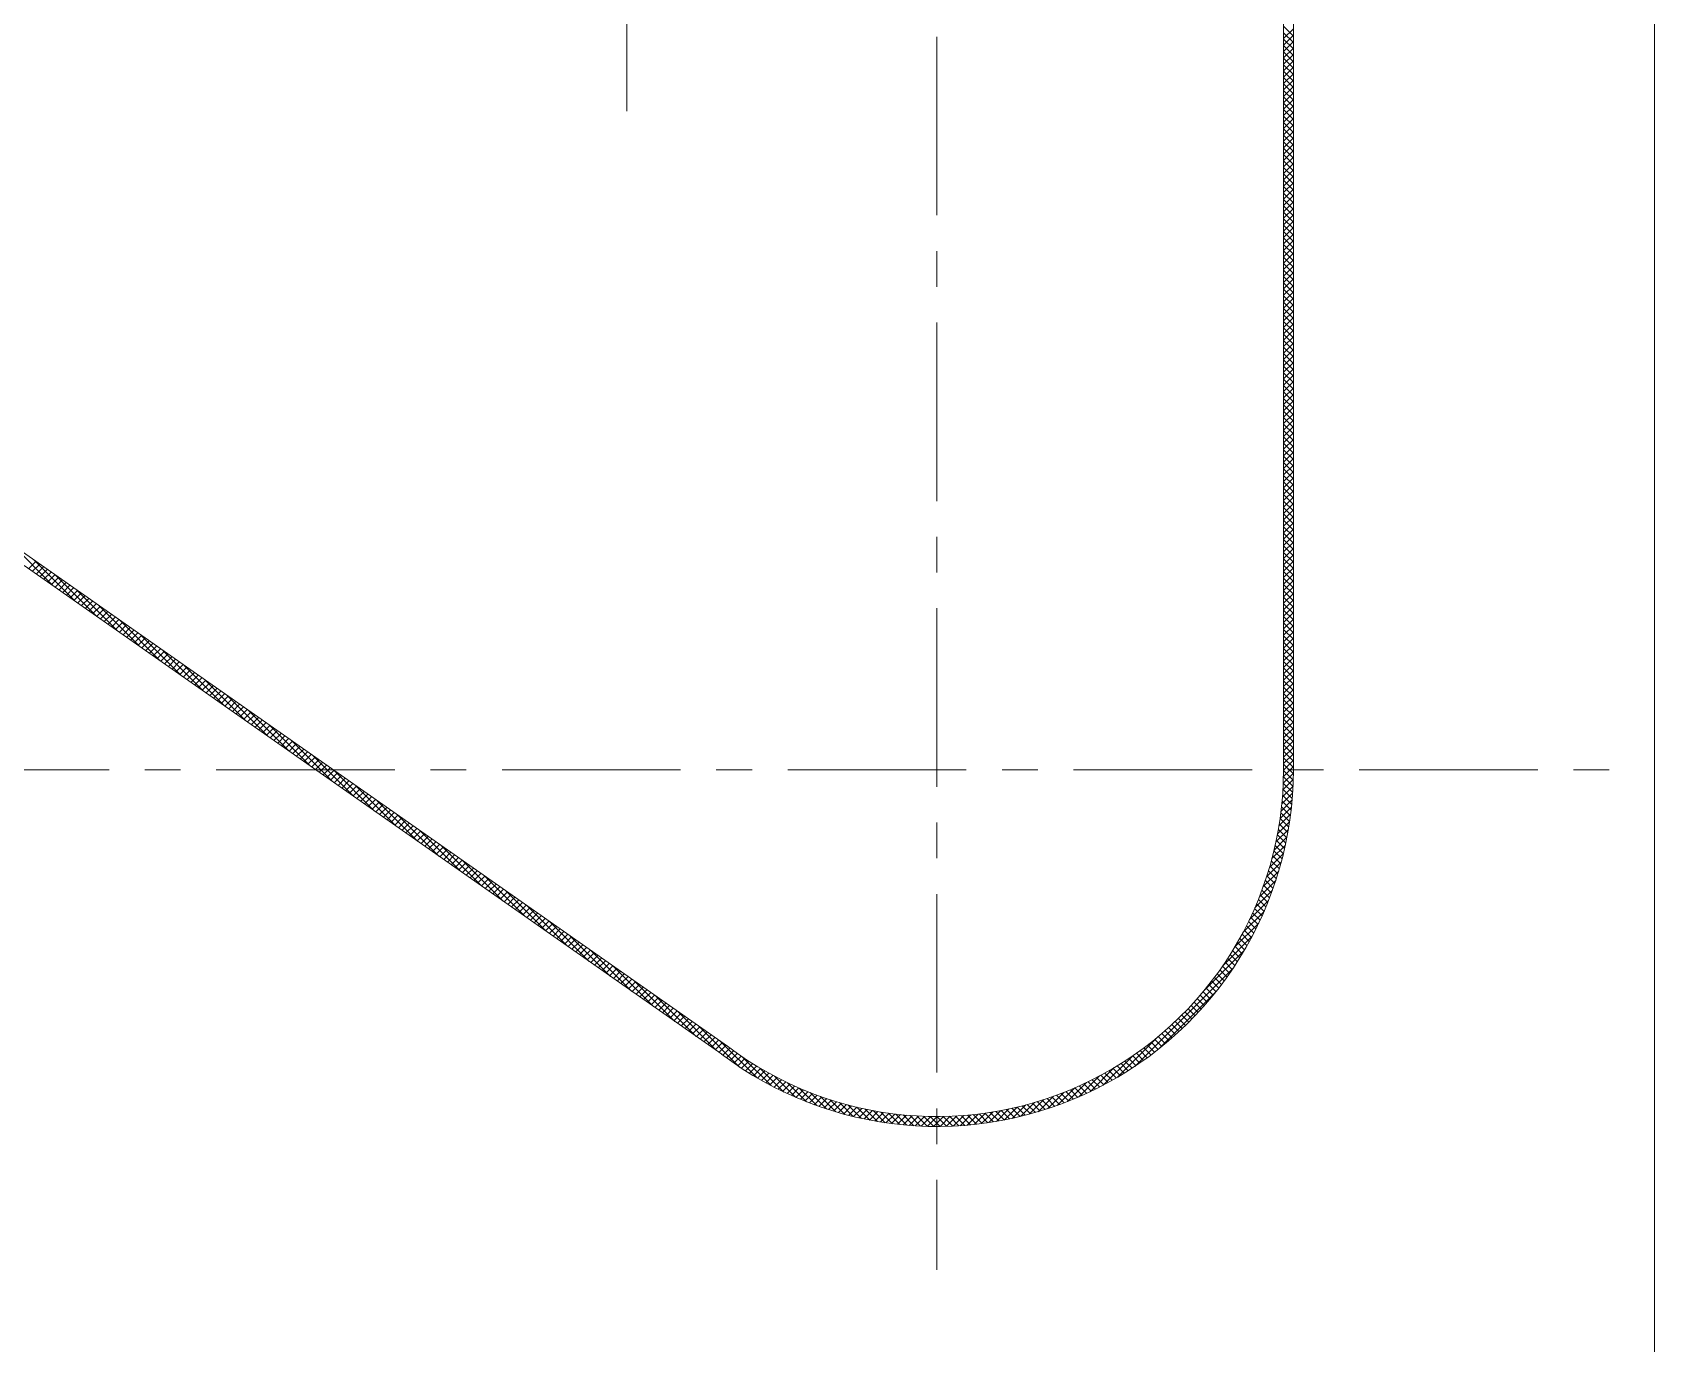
# Model space of a CAD drawing. Header units: millimetres. Extents: x -394 to 6212, y -2458 to 809.
# Drawn here: x 4141.9 to 4164.61, y -1878.55 to -1860.2 of the extents above; entities that cross this region are included whole.
import ezdxf

# ---------------------------------------------------------------- set-up
doc = ezdxf.new("R2010")
doc.units = ezdxf.units.MM
doc.linetypes.add('CENTERX2', pattern=[4, 2.5, -0.5, 0.5, -0.5])
for name, color, linetype, lineweight, true_color in [('1', 1, 'Continuous', 18, 0xff0000), ('2', 2, 'Continuous', 18, 0xffff00), ('3', 3, 'CENTERX2', 18, 0x00ff00)]:
    doc.layers.add(name, color=color, linetype=linetype, lineweight=lineweight, true_color=true_color)

msp = doc.modelspace()

# ---------------------------------------------------------------- linework, layer by layer
at = {"layer": '1'}
for p, q in [((4164.61014, -1814.1727), (4164.61014, -1879.42347)), ((4159.41606, -1823.07831), (4159.41606, -1870.51786)), ((4159.55445, -1823.07831), (4159.55445, -1870.51786)), ((4151.63222, -1874.38911), (4141.76147, -1867.46853)), ((4151.55074, -1874.501), (4141.78711, -1867.65801))]:
    msp.add_line(p, q, dxfattribs=at)
for radius in [4.99298, 4.85459]:
    msp.add_arc((4154.56147, -1870.51786), radius, 232.886387, 0, dxfattribs=at)
at = {"layer": '2'}
for p, q in [((4159.55445, -1860.2502), (4159.41606, -1860.11181)), ((4159.41606, -1860.28528), (4159.55445, -1860.14689)), ((4159.55445, -1860.34), (4159.41606, -1860.20161)), ((4159.41606, -1860.37509), (4159.55445, -1860.2367)), ((4159.55445, -1860.42981), (4159.41606, -1860.29142)), ((4159.41606, -1860.46489), (4159.55445, -1860.3265)), ((4159.55445, -1860.51961), (4159.41606, -1860.38122)), ((4159.41606, -1860.55469), (4159.55445, -1860.4163)), ((4159.55445, -1860.60941), (4159.41606, -1860.47102)), ((4159.41606, -1860.64449), (4159.55445, -1860.5061)), ((4159.55445, -1860.69921), (4159.41606, -1860.56082)), ((4159.41606, -1860.7343), (4159.55445, -1860.59591)), ((4159.55445, -1860.78902), (4159.41606, -1860.65063)), ((4159.41606, -1860.8241), (4159.55445, -1860.68571)), ((4159.55445, -1860.87882), (4159.41606, -1860.74043)), ((4159.41606, -1860.9139), (4159.55445, -1860.77551)), ((4159.55445, -1860.96862), (4159.41606, -1860.83023)), ((4159.41606, -1861.0037), (4159.55445, -1860.86532)), ((4159.55445, -1861.05842), (4159.41606, -1860.92003)), ((4159.41606, -1861.09351), (4159.55445, -1860.95512)), ((4159.55445, -1861.14823), (4159.41606, -1861.00984)), ((4159.41606, -1861.18331), (4159.55445, -1861.04492)), ((4159.55445, -1861.23803), (4159.41606, -1861.09964)), ((4159.41606, -1861.27311), (4159.55445, -1861.13472)), ((4159.55445, -1861.32783), (4159.41606, -1861.18944)), ((4159.41606, -1861.36291), (4159.55445, -1861.22453)), ((4159.55445, -1861.41763), (4159.41606, -1861.27924)), ((4159.41606, -1861.45272), (4159.55445, -1861.31433)), ((4159.55445, -1861.50744), (4159.41606, -1861.36905)), ((4159.41606, -1861.54252), (4159.55445, -1861.40413)), ((4159.55445, -1861.59724), (4159.41606, -1861.45885)), ((4159.41606, -1861.63232), (4159.55445, -1861.49393)), ((4159.55445, -1861.68704), (4159.41606, -1861.54865)), ((4159.41606, -1861.72213), (4159.55445, -1861.58374)), ((4159.55445, -1861.77684), (4159.41606, -1861.63845)), ((4159.41606, -1861.81193), (4159.55445, -1861.67354)), ((4159.55445, -1861.86665), (4159.41606, -1861.72826)), ((4159.41606, -1861.90173), (4159.55445, -1861.76334)), ((4159.55445, -1861.95645), (4159.41606, -1861.81806)), ((4159.41606, -1861.99153), (4159.55445, -1861.85314)), ((4159.55445, -1862.04625), (4159.41606, -1861.90786)), ((4159.41606, -1862.08134), (4159.55445, -1861.94295)), ((4159.55445, -1862.13605), (4159.41606, -1861.99766)), ((4159.41606, -1862.17114), (4159.55445, -1862.03275)), ((4159.55445, -1862.22586), (4159.41606, -1862.08747)), ((4159.41606, -1862.26094), (4159.55445, -1862.12255)), ((4159.55445, -1862.31566), (4159.41606, -1862.17727)), ((4159.41606, -1862.35074), (4159.55445, -1862.21235)), ((4159.55445, -1862.40546), (4159.41606, -1862.26707)), ((4159.41606, -1862.44055), (4159.55445, -1862.30216)), ((4159.55445, -1862.49526), (4159.41606, -1862.35688)), ((4159.41606, -1862.53035), (4159.55445, -1862.39196)), ((4159.55445, -1862.58507), (4159.41606, -1862.44668)), ((4159.41606, -1862.62015), (4159.55445, -1862.48176)), ((4159.55445, -1862.67487), (4159.41606, -1862.53648)), ((4159.41606, -1862.70995), (4159.55445, -1862.57156)), ((4159.55445, -1862.76467), (4159.41606, -1862.62628)), ((4159.41606, -1862.79976), (4159.55445, -1862.66137)), ((4159.55445, -1862.85447), (4159.41606, -1862.71609)), ((4159.41606, -1862.88956), (4159.55445, -1862.75117)), ((4159.55445, -1862.94428), (4159.41606, -1862.80589)), ((4159.41606, -1862.97936), (4159.55445, -1862.84097)), ((4159.55445, -1863.03408), (4159.41606, -1862.89569)), ((4159.41606, -1863.06916), (4159.55445, -1862.93077)), ((4159.55445, -1863.12388), (4159.41606, -1862.98549)), ((4159.41606, -1863.15897), (4159.55445, -1863.02058)), ((4159.55445, -1863.21369), (4159.41606, -1863.0753)), ((4159.41606, -1863.24877), (4159.55445, -1863.11038)), ((4159.55445, -1863.30349), (4159.41606, -1863.1651)), ((4159.41606, -1863.33857), (4159.55445, -1863.20018)), ((4159.55445, -1863.39329), (4159.41606, -1863.2549)), ((4159.41606, -1863.42837), (4159.55445, -1863.28998)), ((4159.55445, -1863.48309), (4159.41606, -1863.3447)), ((4159.41606, -1863.51818), (4159.55445, -1863.37979)), ((4159.55445, -1863.5729), (4159.41606, -1863.43451)), ((4159.41606, -1863.60798), (4159.55445, -1863.46959)), ((4159.55445, -1863.6627), (4159.41606, -1863.52431)), ((4159.41606, -1863.69778), (4159.55445, -1863.55939)), ((4159.55445, -1863.7525), (4159.41606, -1863.61411)), ((4159.41606, -1863.78758), (4159.55445, -1863.64919)), ((4159.55445, -1863.8423), (4159.41606, -1863.70391)), ((4159.41606, -1863.87739), (4159.55445, -1863.739)), ((4159.55445, -1863.93211), (4159.41606, -1863.79372)), ((4159.41606, -1863.96719), (4159.55445, -1863.8288)), ((4159.55445, -1864.02191), (4159.41606, -1863.88352)), ((4159.41606, -1864.05699), (4159.55445, -1863.9186)), ((4159.55445, -1864.11171), (4159.41606, -1863.97332)), ((4159.41606, -1864.14679), (4159.55445, -1864.0084)), ((4159.55445, -1864.20151), (4159.41606, -1864.06312)), ((4159.41606, -1864.2366), (4159.55445, -1864.09821)), ((4159.55445, -1864.29132), (4159.41606, -1864.15293)), ((4159.41606, -1864.3264), (4159.55445, -1864.18801)), ((4159.55445, -1864.38112), (4159.41606, -1864.24273)), ((4159.41606, -1864.4162), (4159.55445, -1864.27781)), ((4159.55445, -1864.47092), (4159.41606, -1864.33253)), ((4159.41606, -1864.506), (4159.55445, -1864.36762)), ((4159.55445, -1864.56072), (4159.41606, -1864.42233)), ((4159.41606, -1864.59581), (4159.55445, -1864.45742)), ((4159.55445, -1864.65053), (4159.41606, -1864.51214)), ((4159.41606, -1864.68561), (4159.55445, -1864.54722)), ((4159.55445, -1864.74033), (4159.41606, -1864.60194)), ((4159.41606, -1864.77541), (4159.55445, -1864.63702)), ((4159.55445, -1864.83013), (4159.41606, -1864.69174)), ((4159.41606, -1864.86521), (4159.55445, -1864.72683)), ((4159.55445, -1864.91993), (4159.41606, -1864.78154)), ((4159.41606, -1864.95502), (4159.55445, -1864.81663)), ((4159.55445, -1865.00974), (4159.41606, -1864.87135)), ((4159.41606, -1865.04482), (4159.55445, -1864.90643)), ((4159.55445, -1865.09954), (4159.41606, -1864.96115)), ((4159.41606, -1865.13462), (4159.55445, -1864.99623)), ((4159.55445, -1865.18934), (4159.41606, -1865.05095)), ((4159.41606, -1865.22443), (4159.55445, -1865.08604)), ((4159.55445, -1865.27914), (4159.41606, -1865.14075)), ((4159.41606, -1865.31423), (4159.55445, -1865.17584)), ((4159.55445, -1865.36895), (4159.41606, -1865.23056)), ((4159.41606, -1865.40403), (4159.55445, -1865.26564)), ((4159.55445, -1865.45875), (4159.41606, -1865.32036)), ((4159.41606, -1865.49383), (4159.55445, -1865.35544)), ((4159.55445, -1865.54855), (4159.41606, -1865.41016)), ((4159.41606, -1865.58364), (4159.55445, -1865.44525)), ((4159.55445, -1865.63835), (4159.41606, -1865.49996)), ((4159.41606, -1865.67344), (4159.55445, -1865.53505)), ((4159.55445, -1865.72816), (4159.41606, -1865.58977)), ((4159.41606, -1865.76324), (4159.55445, -1865.62485)), ((4159.55445, -1865.81796), (4159.41606, -1865.67957)), ((4159.41606, -1865.85304), (4159.55445, -1865.71465)), ((4159.55445, -1865.90776), (4159.41606, -1865.76937)), ((4159.41606, -1865.94285), (4159.55445, -1865.80446)), ((4159.55445, -1865.99756), (4159.41606, -1865.85918)), ((4159.41606, -1866.03265), (4159.55445, -1865.89426)), ((4159.55445, -1866.08737), (4159.41606, -1865.94898)), ((4159.41606, -1866.12245), (4159.55445, -1865.98406)), ((4159.55445, -1866.17717), (4159.41606, -1866.03878)), ((4159.41606, -1866.21225), (4159.55445, -1866.07386)), ((4159.55445, -1866.26697), (4159.41606, -1866.12858)), ((4159.41606, -1866.30206), (4159.55445, -1866.16367)), ((4159.55445, -1866.35677), (4159.41606, -1866.21839)), ((4159.41606, -1866.39186), (4159.55445, -1866.25347)), ((4159.55445, -1866.44658), (4159.41606, -1866.30819)), ((4159.41606, -1866.48166), (4159.55445, -1866.34327)), ((4159.55445, -1866.53638), (4159.41606, -1866.39799)), ((4159.41606, -1866.57146), (4159.55445, -1866.43307)), ((4159.55445, -1866.62618), (4159.41606, -1866.48779)), ((4159.41606, -1866.66127), (4159.55445, -1866.52288)), ((4159.55445, -1866.71599), (4159.41606, -1866.5776)), ((4159.41606, -1866.75107), (4159.55445, -1866.61268)), ((4159.55445, -1866.80579), (4159.41606, -1866.6674)), ((4159.41606, -1866.84087), (4159.55445, -1866.70248)), ((4159.55445, -1866.89559), (4159.41606, -1866.7572)), ((4159.41606, -1866.93067), (4159.55445, -1866.79228)), ((4159.55445, -1866.98539), (4159.41606, -1866.847)), ((4159.41606, -1867.02048), (4159.55445, -1866.88209)), ((4159.55445, -1867.0752), (4159.41606, -1866.93681)), ((4159.41606, -1867.11028), (4159.55445, -1866.97189)), ((4159.55445, -1867.165), (4159.41606, -1867.02661)), ((4159.41606, -1867.20008), (4159.55445, -1867.06169)), ((4159.55445, -1867.2548), (4159.41606, -1867.11641)), ((4159.41606, -1867.28988), (4159.55445, -1867.15149)), ((4159.55445, -1867.3446), (4159.41606, -1867.20621)), ((4159.41606, -1867.37969), (4159.55445, -1867.2413)), ((4159.55445, -1867.43441), (4159.41606, -1867.29602)), ((4159.41606, -1867.46949), (4159.55445, -1867.3311)), ((4142.18907, -1867.93973), (4141.6031, -1867.35377)), ((4159.55445, -1867.52421), (4159.41606, -1867.38582)), ((4159.41606, -1867.55929), (4159.55445, -1867.4209)), ((4159.55445, -1867.61401), (4159.41606, -1867.47562)), ((4159.41606, -1867.64909), (4159.55445, -1867.5107)), ((4159.55445, -1867.70381), (4159.41606, -1867.56542)), ((4141.85092, -1867.70274), (4141.95028, -1867.60338)), ((4141.90372, -1867.73974), (4142.00308, -1867.64038)), ((4142.48927, -1868.15014), (4141.91604, -1867.5769)), ((4141.95652, -1867.77674), (4142.05588, -1867.67739)), ((4142.00932, -1867.81375), (4142.10867, -1867.71439)), ((4142.06211, -1867.85075), (4142.16147, -1867.7514)), ((4142.11491, -1867.88776), (4142.21427, -1867.7884)), ((4142.78948, -1868.36054), (4142.22454, -1867.79559)), ((4159.41606, -1867.7389), (4159.55445, -1867.60051)), ((4159.55445, -1867.79362), (4159.41606, -1867.65523)), ((4159.41606, -1867.8287), (4159.55445, -1867.69031)), ((4159.55445, -1867.88342), (4159.41606, -1867.74503)), ((4159.41606, -1867.9185), (4159.55445, -1867.78011)), ((4142.16771, -1867.92476), (4142.26707, -1867.8254)), ((4142.22051, -1867.96177), (4142.31987, -1867.86241)), ((4142.27331, -1867.99877), (4142.37267, -1867.89941)), ((4142.32611, -1868.03578), (4142.42546, -1867.93642)), ((4142.3789, -1868.07278), (4142.47826, -1867.97342)), ((4142.4317, -1868.10978), (4142.53106, -1868.01043)), ((4143.08969, -1868.57095), (4142.52475, -1868.006)), ((4159.55445, -1867.97322), (4159.41606, -1867.83483)), ((4159.41606, -1868.0083), (4159.55445, -1867.86992)), ((4159.55445, -1868.06302), (4159.41606, -1867.92463)), ((4159.41606, -1868.09811), (4159.55445, -1867.95972)), ((4159.55445, -1868.15283), (4159.41606, -1868.01444)), ((4142.4845, -1868.14679), (4142.58386, -1868.04743)), ((4142.5373, -1868.18379), (4142.63666, -1868.08443)), ((4142.5901, -1868.2208), (4142.68945, -1868.12144)), ((4142.64289, -1868.2578), (4142.74225, -1868.15844)), ((4142.69569, -1868.29481), (4142.79505, -1868.19545)), ((4142.74849, -1868.33181), (4142.84785, -1868.23245)), ((4143.3899, -1868.78135), (4142.82495, -1868.21641)), ((4159.41606, -1868.18791), (4159.55445, -1868.04952)), ((4159.55445, -1868.24263), (4159.41606, -1868.10424)), ((4159.41606, -1868.27771), (4159.55445, -1868.13932)), ((4159.55445, -1868.33243), (4159.41606, -1868.19404)), ((4159.41606, -1868.36751), (4159.55445, -1868.22913)), ((4142.80129, -1868.36881), (4142.90065, -1868.26946)), ((4142.85409, -1868.40582), (4142.95345, -1868.30646)), ((4142.90689, -1868.44282), (4143.00624, -1868.34347)), ((4142.95968, -1868.47983), (4143.05904, -1868.38047)), ((4143.01248, -1868.51683), (4143.11184, -1868.41747)), ((4143.06528, -1868.55384), (4143.16464, -1868.45448)), ((4143.69011, -1868.99176), (4143.12516, -1868.42681)), ((4159.55445, -1868.42223), (4159.41606, -1868.28384)), ((4159.41606, -1868.45732), (4159.55445, -1868.31893)), ((4159.55445, -1868.51204), (4159.41606, -1868.37365)), ((4159.41606, -1868.54712), (4159.55445, -1868.40873)), ((4159.55445, -1868.60184), (4159.41606, -1868.46345)), ((4143.11808, -1868.59084), (4143.21744, -1868.49148)), ((4143.17088, -1868.62785), (4143.27023, -1868.52849)), ((4143.22367, -1868.66485), (4143.32303, -1868.56549)), ((4143.27647, -1868.70185), (4143.37583, -1868.6025)), ((4143.32927, -1868.73886), (4143.42863, -1868.6395)), ((4143.38207, -1868.77586), (4143.48143, -1868.67651)), ((4143.99032, -1869.20216), (4143.42537, -1868.63722)), ((4159.41606, -1868.63692), (4159.55445, -1868.49853)), ((4159.55445, -1868.69164), (4159.41606, -1868.55325)), ((4159.41606, -1868.72673), (4159.55445, -1868.58834)), ((4159.55445, -1868.78144), (4159.41606, -1868.64305)), ((4159.41606, -1868.81653), (4159.55445, -1868.67814)), ((4143.43487, -1868.81287), (4143.53422, -1868.71351)), ((4143.48766, -1868.84987), (4143.58702, -1868.75051)), ((4143.54046, -1868.88688), (4143.63982, -1868.78752)), ((4143.59326, -1868.92388), (4143.69262, -1868.82452)), ((4143.64606, -1868.96089), (4143.74542, -1868.86153)), ((4143.69886, -1868.99789), (4143.79822, -1868.89853)), ((4144.29052, -1869.41257), (4143.72558, -1868.84762)), ((4159.55445, -1868.87125), (4159.41606, -1868.73286)), ((4159.41606, -1868.90633), (4159.55445, -1868.76794)), ((4159.55445, -1868.96105), (4159.41606, -1868.82266)), ((4159.41606, -1868.99613), (4159.55445, -1868.85774)), ((4159.55445, -1869.05085), (4159.41606, -1868.91246)), ((4143.75166, -1869.03489), (4143.85101, -1868.93554)), ((4143.80445, -1869.0719), (4143.90381, -1868.97254)), ((4143.85725, -1869.1089), (4143.95661, -1869.00955)), ((4143.91005, -1869.14591), (4144.00941, -1869.04655)), ((4143.96285, -1869.18291), (4144.06221, -1869.08355)), ((4144.01565, -1869.21992), (4144.115, -1869.12056)), ((4144.59073, -1869.62297), (4144.02579, -1869.05803)), ((4144.06844, -1869.25692), (4144.1678, -1869.15756)), ((4159.41606, -1869.08594), (4159.55445, -1868.94755)), ((4159.55445, -1869.14065), (4159.41606, -1869.00226)), ((4159.41606, -1869.17574), (4159.55445, -1869.03735)), ((4159.55445, -1869.23046), (4159.41606, -1869.09207)), ((4159.41606, -1869.26554), (4159.55445, -1869.12715)), ((4144.12124, -1869.29393), (4144.2206, -1869.19457)), ((4144.17404, -1869.33093), (4144.2734, -1869.23157)), ((4144.22684, -1869.36793), (4144.3262, -1869.26858)), ((4144.27964, -1869.40494), (4144.379, -1869.30558)), ((4144.89094, -1869.83338), (4144.32599, -1869.26843)), ((4144.33244, -1869.44194), (4144.43179, -1869.34258)), ((4144.38523, -1869.47895), (4144.48459, -1869.37959)), ((4159.55445, -1869.32026), (4159.41606, -1869.18187)), ((4159.41606, -1869.35534), (4159.55445, -1869.21695)), ((4159.55445, -1869.41006), (4159.41606, -1869.27167)), ((4159.41606, -1869.44515), (4159.55445, -1869.30676)), ((4159.55445, -1869.49986), (4159.41606, -1869.36147)), ((4144.43803, -1869.51595), (4144.53739, -1869.41659)), ((4144.49083, -1869.55296), (4144.59019, -1869.4536)), ((4144.54363, -1869.58996), (4144.64299, -1869.4906)), ((4144.59643, -1869.62696), (4144.69578, -1869.52761)), ((4145.19115, -1870.04378), (4144.6262, -1869.47884)), ((4144.64922, -1869.66397), (4144.74858, -1869.56461)), ((4144.70202, -1869.70097), (4144.80138, -1869.60162)), ((4159.41606, -1869.53495), (4159.55445, -1869.39656)), ((4159.55445, -1869.58967), (4159.41606, -1869.45128)), ((4159.41606, -1869.62475), (4159.55445, -1869.48636)), ((4159.55445, -1869.67947), (4159.41606, -1869.54108)), ((4159.41606, -1869.71455), (4159.55445, -1869.57616)), ((4144.75482, -1869.73798), (4144.85418, -1869.63862)), ((4144.80762, -1869.77498), (4144.90698, -1869.67562)), ((4144.86042, -1869.81199), (4144.95977, -1869.71263)), ((4144.91321, -1869.84899), (4145.01257, -1869.74963)), ((4145.49136, -1870.25419), (4144.92641, -1869.68924)), ((4144.96601, -1869.886), (4145.06537, -1869.78664)), ((4145.01881, -1869.923), (4145.11817, -1869.82364)), ((4159.55445, -1869.76927), (4159.41606, -1869.63088)), ((4159.41606, -1869.80436), (4159.55445, -1869.66597)), ((4159.55445, -1869.85907), (4159.41606, -1869.72069)), ((4159.41606, -1869.89416), (4159.55445, -1869.75577)), ((4159.55445, -1869.94888), (4159.41606, -1869.81049)), ((4145.07161, -1869.96), (4145.17097, -1869.86065)), ((4145.12441, -1869.99701), (4145.22377, -1869.89765)), ((4145.17721, -1870.03401), (4145.27656, -1869.93466)), ((4145.79156, -1870.4646), (4145.22662, -1869.89965)), ((4145.23, -1870.07102), (4145.32936, -1869.97166)), ((4145.2828, -1870.10802), (4145.38216, -1870.00866)), ((4145.3356, -1870.14503), (4145.43496, -1870.04567)), ((4159.41606, -1869.98396), (4159.55445, -1869.84557)), ((4159.55445, -1870.03868), (4159.41606, -1869.90029)), ((4159.41606, -1870.07376), (4159.55445, -1869.93537)), ((4159.55445, -1870.12848), (4159.41606, -1869.99009)), ((4159.41606, -1870.16357), (4159.55445, -1870.02518)), ((4145.3884, -1870.18203), (4145.48776, -1870.08267)), ((4145.4412, -1870.21904), (4145.54055, -1870.11968)), ((4145.49399, -1870.25604), (4145.59335, -1870.15668)), ((4146.09177, -1870.675), (4145.52683, -1870.11006)), ((4145.54679, -1870.29304), (4145.64615, -1870.19369)), ((4145.59959, -1870.33005), (4145.69895, -1870.23069)), ((4145.65239, -1870.36705), (4145.75175, -1870.2677)), ((4159.55445, -1870.21828), (4159.41606, -1870.0799)), ((4159.41606, -1870.25337), (4159.55445, -1870.11498)), ((4159.55445, -1870.30809), (4159.41606, -1870.1697)), ((4159.41606, -1870.34317), (4159.55445, -1870.20478)), ((4159.55445, -1870.39789), (4159.41606, -1870.2595)), ((4159.41606, -1870.43297), (4159.55445, -1870.29458)), ((4145.70519, -1870.40406), (4145.80455, -1870.3047)), ((4145.75799, -1870.44106), (4145.85734, -1870.3417)), ((4145.81078, -1870.47807), (4145.91014, -1870.37871)), ((4146.39198, -1870.88541), (4145.82703, -1870.32046)), ((4145.86358, -1870.51507), (4145.96294, -1870.41571)), ((4145.91638, -1870.55208), (4146.01574, -1870.45272)), ((4145.96918, -1870.58908), (4146.06854, -1870.48972)), ((4159.41512, -1870.61352), (4159.55445, -1870.47419)), ((4159.55445, -1870.48769), (4159.41606, -1870.3493)), ((4159.41606, -1870.52278), (4159.55445, -1870.38439)), ((4159.5541, -1870.57714), (4159.41606, -1870.43911)), ((4146.02198, -1870.62608), (4146.12133, -1870.52673)), ((4146.07477, -1870.66309), (4146.17413, -1870.56373)), ((4146.69219, -1871.09581), (4146.12724, -1870.53087)), ((4146.12757, -1870.70009), (4146.22693, -1870.60073)), ((4146.18037, -1870.7371), (4146.27973, -1870.63774)), ((4146.23317, -1870.7741), (4146.33253, -1870.67474)), ((4146.28597, -1870.81111), (4146.38532, -1870.71175)), ((4146.33877, -1870.84811), (4146.43812, -1870.74875)), ((4146.9924, -1871.30622), (4146.42745, -1870.74127)), ((4159.40125, -1870.8968), (4159.5491, -1870.74895)), ((4159.40783, -1870.80041), (4159.55255, -1870.6557)), ((4159.41241, -1870.70603), (4159.55424, -1870.56421)), ((4159.54426, -1870.83671), (4159.41246, -1870.70491)), ((4159.54898, -1870.75163), (4159.41504, -1870.61768)), ((4159.55228, -1870.66513), (4159.41605, -1870.5289)), ((4146.39156, -1870.88511), (4146.49092, -1870.78576)), ((4146.44436, -1870.92212), (4146.54372, -1870.82276)), ((4146.49716, -1870.95912), (4146.59652, -1870.85977)), ((4146.54996, -1870.99613), (4146.64932, -1870.89677)), ((4146.60276, -1871.03313), (4146.70211, -1870.93377)), ((4146.65555, -1871.07014), (4146.75491, -1870.97078)), ((4147.2926, -1871.51662), (4146.72766, -1870.95168)), ((4159.3815, -1871.09616), (4159.53648, -1870.94118)), ((4159.39253, -1870.99533), (4159.54379, -1870.84407)), ((4159.52224, -1871.0841), (4159.39608, -1870.95793)), ((4159.53084, -1871.00289), (4159.40291, -1870.87497)), ((4159.5382, -1870.92045), (4159.40839, -1870.79065)), ((4146.70835, -1871.10714), (4146.80771, -1871.00778)), ((4146.76115, -1871.14415), (4146.86051, -1871.04479)), ((4146.81395, -1871.18115), (4146.91331, -1871.08179)), ((4146.86675, -1871.21815), (4146.9661, -1871.1188)), ((4146.91954, -1871.25516), (4147.0189, -1871.1558)), ((4146.97234, -1871.29216), (4147.0717, -1871.19281)), ((4147.59281, -1871.72703), (4147.02787, -1871.16208)), ((4159.35174, -1871.30552), (4159.51529, -1871.14197)), ((4159.36797, -1871.19948), (4159.52703, -1871.04043)), ((4159.48948, -1871.32074), (4159.368, -1871.19927)), ((4159.50152, -1871.24298), (4159.37857, -1871.12003)), ((4159.51245, -1871.16411), (4159.38794, -1871.03961)), ((4147.02514, -1871.32917), (4147.1245, -1871.22981)), ((4147.07794, -1871.36617), (4147.1773, -1871.26681)), ((4147.13074, -1871.40318), (4147.2301, -1871.30382)), ((4147.18354, -1871.44018), (4147.28289, -1871.34082)), ((4147.23633, -1871.47719), (4147.33569, -1871.37783)), ((4147.28913, -1871.51419), (4147.38849, -1871.41483)), ((4147.89302, -1871.93743), (4147.32807, -1871.37249)), ((4159.31006, -1871.5268), (4159.48416, -1871.3527)), ((4159.44708, -1871.54775), (4159.32956, -1871.43023)), ((4159.33254, -1871.41453), (4159.50108, -1871.24599)), ((4159.46223, -1871.4731), (4159.34346, -1871.35433)), ((4159.47637, -1871.39744), (4159.35628, -1871.27735)), ((4147.34193, -1871.55119), (4147.44129, -1871.45184)), ((4147.39473, -1871.5882), (4147.49409, -1871.48884)), ((4147.44753, -1871.6252), (4147.54688, -1871.52584)), ((4147.50032, -1871.66221), (4147.59968, -1871.56285)), ((4147.55312, -1871.69921), (4147.65248, -1871.59985)), ((4147.60592, -1871.73622), (4147.70528, -1871.63686)), ((4148.19323, -1872.14784), (4147.62828, -1871.58289)), ((4159.25374, -1871.76273), (4159.4412, -1871.57527)), ((4159.39593, -1871.76601), (4159.28176, -1871.65184)), ((4159.28394, -1871.64272), (4159.46431, -1871.46236)), ((4159.41391, -1871.69419), (4159.29868, -1871.57896)), ((4159.43097, -1871.62144), (4159.31462, -1871.5051)), ((4147.65872, -1871.77322), (4147.75808, -1871.67386)), ((4147.71152, -1871.81022), (4147.81088, -1871.71087)), ((4147.76432, -1871.84723), (4147.86367, -1871.74787)), ((4147.81711, -1871.88423), (4147.91647, -1871.78488)), ((4147.86991, -1871.92124), (4147.96927, -1871.82188)), ((4147.92271, -1871.95824), (4148.02207, -1871.85888)), ((4148.49344, -1872.35825), (4147.92849, -1871.7933)), ((4159.17866, -1872.01742), (4159.38373, -1871.81234)), ((4159.21888, -1871.88739), (4159.41449, -1871.69178)), ((4159.33673, -1871.97622), (4159.22543, -1871.86492)), ((4159.35732, -1871.907), (4159.24511, -1871.7948)), ((4159.37706, -1871.83694), (4159.2639, -1871.72378)), ((4147.97551, -1871.99525), (4148.07487, -1871.89589)), ((4148.02831, -1872.03225), (4148.12766, -1871.93289)), ((4148.0811, -1872.06926), (4148.18046, -1871.9699)), ((4148.1339, -1872.10626), (4148.23326, -1872.0069)), ((4148.1867, -1872.14326), (4148.28606, -1872.04391)), ((4148.79364, -1872.56865), (4148.2287, -1872.00371)), ((4148.2395, -1872.18027), (4148.33886, -1872.08091)), ((4159.07805, -1872.29763), (4159.30775, -1872.06793)), ((4159.13213, -1872.15374), (4159.34838, -1871.9375)), ((4159.27005, -1872.17894), (4159.16121, -1872.07011)), ((4159.29307, -1872.11217), (4159.18346, -1872.00255)), ((4159.31531, -1872.0446), (4159.20487, -1871.93416)), ((4148.2923, -1872.21727), (4148.39165, -1872.11792)), ((4148.34509, -1872.25428), (4148.44445, -1872.15492)), ((4148.39789, -1872.29128), (4148.49725, -1872.19192)), ((4148.45069, -1872.32829), (4148.55005, -1872.22893)), ((4148.50349, -1872.36529), (4148.60285, -1872.26593)), ((4149.09385, -1872.77906), (4148.52891, -1872.21411)), ((4148.55629, -1872.4023), (4148.65565, -1872.30294)), ((4148.60909, -1872.4393), (4148.70844, -1872.33994)), ((4159.01463, -1872.45085), (4159.26094, -1872.20455)), ((4159.17031, -1872.43841), (4159.06422, -1872.33233)), ((4159.19636, -1872.37466), (4159.08964, -1872.26794)), ((4159.22167, -1872.31017), (4159.11428, -1872.20279)), ((4159.24624, -1872.24494), (4159.13815, -1872.13685)), ((4148.66188, -1872.4763), (4148.76124, -1872.37695)), ((4148.71468, -1872.51331), (4148.81404, -1872.41395)), ((4148.76748, -1872.55031), (4148.86684, -1872.45096)), ((4148.82028, -1872.58732), (4148.91964, -1872.48796)), ((4149.39406, -1872.98946), (4148.82911, -1872.42452)), ((4148.87308, -1872.62432), (4148.97243, -1872.52496)), ((4148.92587, -1872.66133), (4149.02523, -1872.56197)), ((4158.84747, -1872.79762), (4159.14345, -1872.50164)), ((4158.9392, -1872.61608), (4159.20673, -1872.34855)), ((4159.08787, -1872.62538), (4158.98351, -1872.52102)), ((4159.11605, -1872.56376), (4159.01115, -1872.45886)), ((4159.14353, -1872.50144), (4159.03805, -1872.39596)), ((4148.97867, -1872.69833), (4149.07803, -1872.59897)), ((4149.03147, -1872.73534), (4149.13083, -1872.63598)), ((4149.08427, -1872.77234), (4149.18363, -1872.67298)), ((4149.69427, -1873.19987), (4149.12932, -1872.63492)), ((4149.13707, -1872.80934), (4149.23643, -1872.70999)), ((4149.18987, -1872.84635), (4149.28922, -1872.74699)), ((4149.24266, -1872.88335), (4149.34202, -1872.78399)), ((4158.73152, -1873.00337), (4159.06858, -1872.66631)), ((4158.96834, -1872.86507), (4158.8659, -1872.76263)), ((4158.99922, -1872.80614), (4158.89634, -1872.70326)), ((4159.02944, -1872.74656), (4158.9261, -1872.64322)), ((4159.05899, -1872.68631), (4158.95515, -1872.58247)), ((4149.29546, -1872.92036), (4149.39482, -1872.821)), ((4149.34826, -1872.95736), (4149.44762, -1872.858)), ((4149.40106, -1872.99437), (4149.50042, -1872.89501)), ((4149.99448, -1873.41027), (4149.42953, -1872.84533)), ((4149.45386, -1873.03137), (4149.55321, -1872.93201)), ((4149.50665, -1873.06837), (4149.60601, -1872.96902)), ((4149.55945, -1873.10538), (4149.65881, -1873.00602)), ((4158.57334, -1873.25135), (4158.97817, -1872.84653)), ((4158.83837, -1873.0943), (4158.73745, -1872.99339)), ((4158.87181, -1873.03795), (4158.77055, -1872.93669)), ((4158.90463, -1872.98096), (4158.803, -1872.87933)), ((4158.93681, -1872.92334), (4158.83478, -1872.82131)), ((4149.61225, -1873.14238), (4149.71161, -1873.04303)), ((4149.66505, -1873.17939), (4149.76441, -1873.08003)), ((4149.71785, -1873.21639), (4149.8172, -1873.11703)), ((4150.29468, -1873.62068), (4149.72974, -1873.05573)), ((4149.77064, -1873.2534), (4149.87, -1873.15404)), ((4149.82344, -1873.2904), (4149.9228, -1873.19104)), ((4149.87624, -1873.32741), (4149.9756, -1873.22805)), ((4158.30104, -1873.61345), (4158.8651, -1873.0494)), ((4158.69839, -1873.31353), (4158.59867, -1873.21381)), ((4158.7343, -1873.25964), (4158.63431, -1873.15965)), ((4158.7696, -1873.20514), (4158.66933, -1873.10487)), ((4158.80429, -1873.15003), (4158.70371, -1873.04945)), ((4149.92904, -1873.36441), (4150.0284, -1873.26505)), ((4149.98184, -1873.40141), (4150.0812, -1873.30206)), ((4150.59489, -1873.83108), (4150.02995, -1873.26614)), ((4150.03464, -1873.43842), (4150.13399, -1873.33906)), ((4150.08743, -1873.47542), (4150.18679, -1873.37607)), ((4150.14023, -1873.51243), (4150.23959, -1873.41307)), ((4150.19303, -1873.54943), (4150.29239, -1873.45007)), ((4150.8951, -1874.04149), (4150.33016, -1873.47654)), ((4157.33391, -1874.67039), (4158.71399, -1873.29031)), ((4158.50986, -1873.57402), (4158.41119, -1873.47535)), ((4158.54875, -1873.52311), (4158.44991, -1873.42426)), ((4158.58705, -1873.4716), (4158.48801, -1873.37257)), ((4158.62476, -1873.41951), (4158.52551, -1873.32026)), ((4158.66187, -1873.36682), (4158.5624, -1873.26735)), ((4150.24583, -1873.58644), (4150.34519, -1873.48708)), ((4150.29863, -1873.62344), (4150.39798, -1873.52408)), ((4150.35142, -1873.66045), (4150.45078, -1873.56109)), ((4150.40422, -1873.69745), (4150.50358, -1873.59809)), ((4150.45702, -1873.73445), (4150.55638, -1873.6351)), ((4150.50982, -1873.77146), (4150.60918, -1873.6721)), ((4151.19531, -1874.25189), (4150.63036, -1873.68695)), ((4157.66487, -1874.42923), (4158.47283, -1873.62127)), ((4158.34848, -1873.77185), (4158.25034, -1873.67371)), ((4158.3897, -1873.72326), (4158.29145, -1873.62501)), ((4158.43033, -1873.67409), (4158.33196, -1873.57572)), ((4158.47039, -1873.62435), (4158.37187, -1873.52584)), ((4150.56262, -1873.80846), (4150.66198, -1873.70911)), ((4150.61542, -1873.84547), (4150.71477, -1873.74611)), ((4150.66821, -1873.88247), (4150.76757, -1873.78311)), ((4150.72101, -1873.91948), (4150.82037, -1873.82012)), ((4150.77381, -1873.95648), (4150.87317, -1873.85712)), ((4150.83655, -1873.98355), (4150.92597, -1873.89413)), ((4151.47884, -1874.44562), (4150.93057, -1873.89735)), ((4158.1338, -1874.00618), (4158.03594, -1873.90832)), ((4158.17788, -1873.96046), (4158.07999, -1873.86257)), ((4158.22139, -1873.91417), (4158.12346, -1873.81624)), ((4158.26433, -1873.8673), (4158.16634, -1873.76932)), ((4158.30669, -1873.81986), (4158.20864, -1873.72181)), ((4150.87941, -1874.03049), (4150.97876, -1873.93113)), ((4150.9322, -1874.06749), (4151.03156, -1873.96814)), ((4150.985, -1874.1045), (4151.08436, -1874.00514)), ((4151.0378, -1874.1415), (4151.13716, -1874.04214)), ((4151.0906, -1874.17851), (4151.18996, -1874.07915)), ((4151.1434, -1874.21551), (4151.24275, -1874.11615)), ((4151.1962, -1874.25252), (4151.29555, -1874.15316)), ((4151.80212, -1874.6791), (4151.23078, -1874.10776)), ((4157.90482, -1874.22622), (4157.80683, -1874.12823)), ((4157.95176, -1874.18335), (4157.85383, -1874.08542)), ((4157.99813, -1874.13992), (4157.90024, -1874.04203)), ((4158.04392, -1874.09591), (4157.94606, -1873.99804)), ((4158.08915, -1874.05133), (4157.99129, -1873.95347)), ((4151.24899, -1874.28952), (4151.34835, -1874.19016)), ((4151.30179, -1874.32652), (4151.40115, -1874.22717)), ((4151.35459, -1874.36353), (4151.45395, -1874.26417)), ((4151.40739, -1874.40053), (4151.50675, -1874.30118)), ((4151.46019, -1874.43754), (4151.55954, -1874.33818)), ((4151.51432, -1874.47321), (4151.61302, -1874.37451)), ((4152.04053, -1874.82771), (4151.53099, -1874.31817)), ((4157.093, -1874.82149), (4157.65706, -1874.25744)), ((4157.61109, -1874.4713), (4157.5124, -1874.37261)), ((4157.6615, -1874.4319), (4157.56297, -1874.33337)), ((4157.71132, -1874.39192), (4157.61293, -1874.29353)), ((4157.76056, -1874.35136), (4157.66229, -1874.2531)), ((4157.80922, -1874.31022), (4157.71107, -1874.21207)), ((4157.85731, -1874.26851), (4157.75924, -1874.17044)), ((4151.56533, -1874.51199), (4151.66421, -1874.41312)), ((4151.61694, -1874.55019), (4151.71601, -1874.45112)), ((4151.66914, -1874.58779), (4151.76843, -1874.48851)), ((4151.72193, -1874.6248), (4151.82145, -1874.52528)), ((4151.77533, -1874.66121), (4151.8751, -1874.56144)), ((4151.82933, -1874.69701), (4151.92937, -1874.59697)), ((4152.24205, -1874.93942), (4151.84163, -1874.539)), ((4156.89013, -1874.93456), (4157.29495, -1874.52974)), ((4157.29626, -1874.69528), (4157.19623, -1874.59525)), ((4157.35023, -1874.65945), (4157.25047, -1874.55969)), ((4157.40359, -1874.62301), (4157.30408, -1874.5235)), ((4157.45636, -1874.58597), (4157.35708, -1874.4867)), ((4157.50853, -1874.54834), (4157.40946, -1874.44928)), ((4157.5601, -1874.51012), (4157.46124, -1874.41125)), ((4151.88393, -1874.73221), (4151.98427, -1874.63188)), ((4151.93916, -1874.76679), (4152.0398, -1874.66615)), ((4151.995, -1874.80075), (4152.09597, -1874.69978)), ((4152.05147, -1874.83409), (4152.15279, -1874.73276)), ((4152.42138, -1875.02895), (4152.08676, -1874.69434)), ((4152.10856, -1874.86679), (4152.21026, -1874.76509)), ((4152.1663, -1874.89885), (4152.2684, -1874.79676)), ((4152.22469, -1874.93027), (4152.32721, -1874.82775)), ((4152.5854, -1875.10317), (4152.29105, -1874.80882)), ((4156.54525, -1875.09984), (4156.84122, -1874.80387)), ((4156.70991, -1875.02498), (4157.04697, -1874.68792)), ((4156.90111, -1874.92875), (4156.79862, -1874.82626)), ((4156.95946, -1874.8973), (4156.85739, -1874.79523)), ((4157.01717, -1874.86521), (4156.91549, -1874.76353)), ((4157.07424, -1874.83247), (4156.97293, -1874.73117)), ((4157.13068, -1874.79911), (4157.02972, -1874.69815)), ((4157.18649, -1874.76512), (4157.08586, -1874.66449)), ((4157.24168, -1874.73051), (4157.14136, -1874.63019)), ((4152.28373, -1874.96104), (4152.38669, -1874.85807)), ((4152.34343, -1874.99114), (4152.44686, -1874.88771)), ((4152.4038, -1875.02057), (4152.50773, -1874.91664)), ((4152.46485, -1875.04932), (4152.5693, -1874.94487)), ((4152.738, -1875.16596), (4152.47165, -1874.89961)), ((4152.52659, -1875.07738), (4152.6316, -1874.97238)), ((4152.58904, -1875.10474), (4152.69462, -1874.99915)), ((4152.88161, -1875.21977), (4152.63621, -1874.97437)), ((4152.65219, -1875.13138), (4152.75839, -1875.02519)), ((4152.71608, -1875.15731), (4152.82291, -1875.05047)), ((4153.0179, -1875.26626), (4152.78892, -1875.03729)), ((4156.11154, -1875.26414), (4156.34123, -1875.03445)), ((4156.24815, -1875.21733), (4156.49446, -1874.97102)), ((4156.40999, -1875.15606), (4156.30319, -1875.04925)), ((4156.47384, -1875.1301), (4156.36768, -1875.02394)), ((4156.39216, -1875.16313), (4156.65969, -1874.8956)), ((4156.53696, -1875.10342), (4156.43141, -1874.99787)), ((4156.59937, -1875.07603), (4156.4944, -1874.97105)), ((4156.66108, -1875.04793), (4156.55665, -1874.94351)), ((4156.7221, -1875.01915), (4156.6182, -1874.91525)), ((4156.78244, -1874.98969), (4156.67903, -1874.88628)), ((4156.84211, -1874.95955), (4156.73917, -1874.85661)), ((4152.78069, -1875.18249), (4152.88821, -1875.07498)), ((4152.84606, -1875.20692), (4152.95429, -1875.0987)), ((4152.9122, -1875.23059), (4153.02117, -1875.12162)), ((4153.14806, -1875.30662), (4152.9324, -1875.09096)), ((4152.97911, -1875.25348), (4153.08887, -1875.14372)), ((4153.04683, -1875.27557), (4153.15741, -1875.16498)), ((4153.27297, -1875.34173), (4153.06839, -1875.13715)), ((4153.11535, -1875.29684), (4153.22681, -1875.18539)), ((4153.18471, -1875.31728), (4153.29709, -1875.20491)), ((4153.39332, -1875.37228), (4153.19814, -1875.17709)), ((4153.25493, -1875.33687), (4153.36826, -1875.22354)), ((4153.50965, -1875.3988), (4153.32256, -1875.21171)), ((4153.32602, -1875.35559), (4153.44037, -1875.24123)), ((4153.398, -1875.3734), (4153.51343, -1875.25798)), ((4153.62239, -1875.42174), (4153.44235, -1875.2417)), ((4153.47091, -1875.39029), (4153.58746, -1875.27374)), ((4153.54477, -1875.40624), (4153.66251, -1875.2885)), ((4153.7319, -1875.44145), (4153.55809, -1875.26763)), ((4153.83848, -1875.45823), (4153.6702, -1875.28994)), ((4155.28959, -1875.45747), (4155.45813, -1875.28893)), ((4155.3963, -1875.44056), (4155.57041, -1875.26646)), ((4155.58179, -1875.40548), (4155.46411, -1875.2878)), ((4155.50597, -1875.4207), (4155.68633, -1875.24034)), ((4155.6556, -1875.38949), (4155.53911, -1875.273)), ((4155.72846, -1875.37255), (4155.6131, -1875.25719)), ((4155.61887, -1875.3976), (4155.80634, -1875.21013)), ((4155.80041, -1875.35469), (4155.68611, -1875.24039)), ((4155.73539, -1875.37088), (4155.931, -1875.17528)), ((4155.87145, -1875.33594), (4155.75817, -1875.22265)), ((4155.94163, -1875.31631), (4155.8293, -1875.20398)), ((4155.85595, -1875.34013), (4156.06102, -1875.13505)), ((4156.01095, -1875.29582), (4155.89953, -1875.18441)), ((4156.07943, -1875.27451), (4155.96889, -1875.16396)), ((4155.9811, -1875.30478), (4156.19735, -1875.08853)), ((4156.14711, -1875.25238), (4156.03739, -1875.14266)), ((4156.21398, -1875.22945), (4156.10505, -1875.12052)), ((4156.28008, -1875.20575), (4156.17189, -1875.09756)), ((4156.34541, -1875.18128), (4156.23793, -1875.0738)), ((4153.61961, -1875.42121), (4153.7386, -1875.30221)), ((4153.69545, -1875.43517), (4153.81577, -1875.31484)), ((4153.77233, -1875.44809), (4153.89406, -1875.32636)), ((4153.94238, -1875.47232), (4153.77905, -1875.30899)), ((4153.85028, -1875.45994), (4153.9735, -1875.33672)), ((4154.0438, -1875.48394), (4153.88495, -1875.32509)), ((4153.92935, -1875.47067), (4154.05415, -1875.34588)), ((4154.14294, -1875.49328), (4153.98815, -1875.33849)), ((4154.00957, -1875.48025), (4154.13604, -1875.35378)), ((4154.23995, -1875.50049), (4154.08886, -1875.3494)), ((4154.091, -1875.48863), (4154.21925, -1875.36038)), ((4154.17367, -1875.49577), (4154.30382, -1875.36562)), ((4154.33498, -1875.50571), (4154.18728, -1875.35802)), ((4154.25764, -1875.5016), (4154.38981, -1875.36942)), ((4154.42814, -1875.50907), (4154.28357, -1875.3645)), ((4154.34297, -1875.50606), (4154.47731, -1875.37173)), ((4154.51954, -1875.51067), (4154.37786, -1875.36899)), ((4154.42973, -1875.50911), (4154.56638, -1875.37246)), ((4154.60929, -1875.51062), (4154.47028, -1875.3716)), ((4154.51798, -1875.51066), (4154.65713, -1875.37152)), ((4154.69747, -1875.509), (4154.56094, -1875.37246)), ((4154.60781, -1875.51063), (4154.74963, -1875.36881)), ((4154.78416, -1875.50588), (4154.64993, -1875.37165)), ((4154.6993, -1875.50895), (4154.84402, -1875.36423)), ((4154.86943, -1875.50134), (4154.73735, -1875.36927)), ((4154.79255, -1875.5055), (4154.9404, -1875.35765)), ((4154.95333, -1875.49545), (4154.82328, -1875.36539)), ((4154.88767, -1875.50018), (4155.03893, -1875.34892)), ((4155.03594, -1875.48825), (4154.90778, -1875.36009)), ((4154.98478, -1875.49287), (4155.13976, -1875.33789)), ((4155.1173, -1875.47981), (4154.99092, -1875.35343)), ((4155.19747, -1875.47018), (4155.07275, -1875.34546)), ((4155.08403, -1875.48343), (4155.24309, -1875.32437)), ((4155.27648, -1875.45939), (4155.15334, -1875.33624)), ((4155.18557, -1875.47169), (4155.34913, -1875.30813)), ((4155.35438, -1875.44749), (4155.23272, -1875.32583)), ((4155.43121, -1875.43451), (4155.31096, -1875.31425)), ((4155.507, -1875.4205), (4155.38807, -1875.30157))]:
    msp.add_line(p, q, dxfattribs=at)
at = {"layer": '3'}
for p, q in [((4150.22147, -1861.30266), (4150.22147, -1831.82811)), ((4154.56147, -1860.25786), (4154.56147, -1877.5183)), ((4120.4751, -1870.51786), (4164.34255, -1870.51786))]:
    msp.add_line(p, q, dxfattribs=at)

doc.saveas('drawing.dxf')
